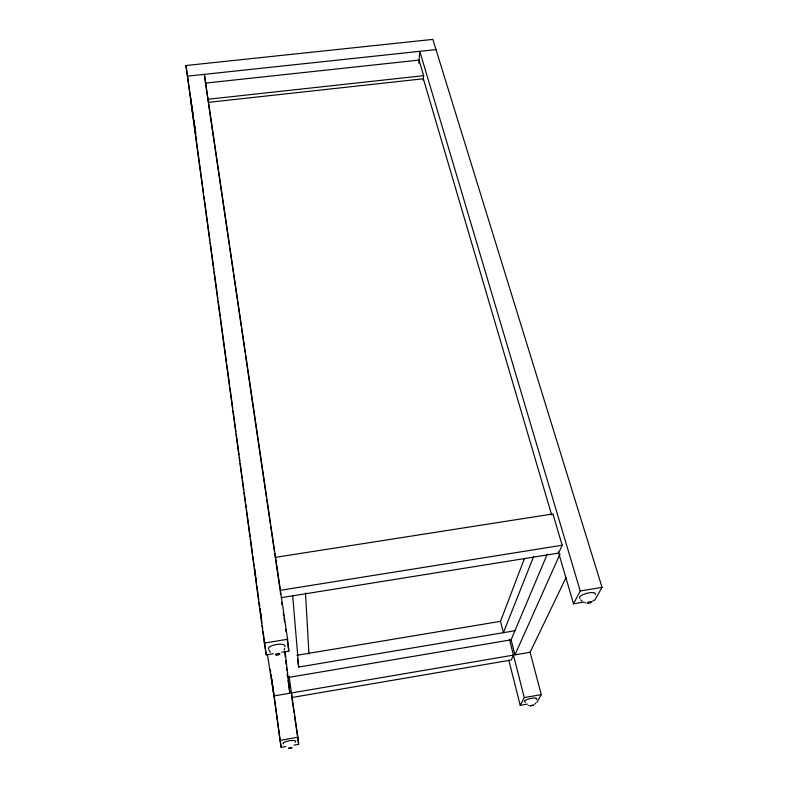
<?xml version="1.0" encoding="UTF-8"?>
<svg xmlns="http://www.w3.org/2000/svg" width="788" height="788" viewBox="0 0 788 788"><rect width="100%" height="100%" fill="white"/><g stroke="black" fill="none" stroke-linecap="round" stroke-linejoin="round"><path stroke-width="1.18" d="M418.773 63.227L419.807 51.328L580.234 590.97L573.497 603.815L584.105 602.052M423.215 80.228L423.639 75.668L419.049 60.095L205.51 83.104L208.19 101.544M284.704 648.366L284.104 650.051M533.693 556.377L503.394 632.675L500.518 621.338L524.473 558.367M566.148 577.318L530.097 652.277L514.948 654.858L511.097 639.836L547.266 554.131M280.016 589.158L275.337 557.372L552.93 513.934L562.169 545.247L558.682 553.087L280.991 597.708M514.948 654.858L560.071 553.905M527.349 704.098L520.228 705.349L524.296 697.597L509.353 639.157M536.855 702.423L541.277 694.622L529.969 651.804M594.713 600.289L602.032 587.375L432.848 39.4L185.968 65.512L264.354 643.087L266.255 654.877L273.387 653.695M535.781 703.063L534.816 704.245M593.728 600.17L592.734 601.264M285.827 746.561L281.168 747.379L280.045 740.365L297.894 737.233L289.048 676.38M524.296 697.597L541.277 694.622M293.983 745.123L298.642 744.305L297.894 737.233M285.128 651.735L289.876 693.233L273.958 695.942L267.428 654.661M297.46 658.817L298.701 667.052L514.938 630.735M511.097 639.836L287.61 677.582L287.187 673.937M281.72 652.306L288.851 651.124L287.6 639.245L204.378 74.348L205.609 83.853M296.928 655.291L500.518 621.338M264.354 643.087L287.6 639.245M580.234 590.97L602.032 587.375M562.169 545.247L280.183 590.33L280.646 594.546M207.894 99.268L423.639 75.668M208.288 102.371L423.353 78.77L551.689 514.988M187.416 76.16L435.991 49.595M585.011 602.741L585.868 602.997M528.177 705.408L528.896 705.674M581.987 601.145L580.756 599.875M270.442 652.316L269.023 650.287M558.337 551.886L573.497 603.815M508.772 660.039L520.228 705.349M259.735 606.1L259.163 602.456L259.626 606.1M260.119 608.523L260.503 610.956M260.887 613.379L261.271 615.812M254.524 568.542L254.908 570.955M255.282 573.369L255.657 575.772M256.041 578.185L256.415 580.598M208.475 103.583L229.406 245.826M229.761 248.259L233.346 272.569M233.701 275.002L237.277 299.322M237.641 301.755L241.217 326.065M241.571 328.498L245.157 352.817M245.511 355.24L266.442 497.484M266.807 499.917L270.382 524.237M270.737 526.67L274.322 550.979M274.677 553.412L275.209 557.057M281.69 602.406L282.045 604.839M283.296 613.369L283.66 615.802M284.015 618.235L284.557 621.89M285.63 629.198L285.985 631.631M287.236 640.161L288.851 651.124M185.968 65.512L191.858 106.449M192.213 108.123L192.745 112.507M193.099 114.211L193.454 117.353M193.809 119.776L194.281 123.017M194.705 125.174L195.05 128.257M195.532 131.498L195.887 133.93M191.464 104.38L193.434 117.767M193.789 120.2L194.321 123.854M194.675 126.287L195.04 128.72M196.281 137.23L196.645 139.673M291.924 698.05L294.042 712.657M294.397 715.09L298.642 744.305M287.955 679.985L289.876 693.233M271.171 674.311L271.505 676.754M271.83 679.187L273.003 687.707M273.337 690.15L281.168 747.379M270.363 669.652L270.708 672.184M271.033 674.528L280.045 740.365M190.529 97.505L203.629 193.917M203.964 196.35L209.923 240.251M210.258 242.694L213.903 269.516M214.237 271.959L217.882 298.79M218.207 301.223L220.197 315.86M220.532 318.303L226.491 362.204M226.826 364.637L229.643 385.371M229.968 387.814L232.785 408.539M233.12 410.981L235.937 431.716M236.272 434.149L239.079 454.883M239.414 457.316L239.916 460.98M240.242 463.423L242.231 478.05M242.566 480.493L243.886 490.244M244.221 492.687L245.383 501.217M245.708 503.66L246.211 507.324M246.536 509.757L250.18 536.589M250.515 539.022L252.505 553.659M252.83 556.101L254.16 565.853M254.494 568.296L256.504 583.071M256.809 585.366L258.799 600.032M259.961 608.533L261.951 623.17M262.276 625.613L262.778 629.267M263.103 631.71L266.255 654.877M284.803 653.301L285.226 656.946M285.65 660.59L286.064 664.225M286.487 667.869L286.763 670.293M292.683 595.748L298.701 667.052M305.498 592.98L308.965 654.099M579.919 598.378A8.215 2.541 -14.5 0 1 587.001 593.265A8.215 2.541 -14.5 0 1 595.285 594.497M525.576 702.108A6.343 1.546 -13 0 1 526.108 699.951A6.343 1.546 -13 0 1 534.037 698.03A6.343 1.546 -13 0 1 536.204 699.527M268.777 649.282A8.451 2.728 -9.6 0 1 276.352 644.535A8.451 2.728 -9.6 0 1 284.852 646.623M283.256 743.921A6.521 1.625 -10.1 0 1 290.014 740.671A6.521 1.625 -10.1 0 1 295.047 742.247M530.363 705.812L533.584 705.142L530.363 705.812M288.556 748.275L291.885 747.792L288.556 748.275M513.431 655.124L511.264 660.009L291.964 697.498L291.462 692.957L513.431 655.124M588.518 603.263A2.157 0.66 -14.5 0 0 591.561 601.914A2.157 0.66 -14.5 0 0 588.311 602.14A2.157 0.66 -14.5 0 0 588.518 603.263M276.706 655.074A2.216 0.699 -9.7 0 0 279.907 653.932A2.216 0.699 -9.7 0 0 276.549 653.863A2.216 0.699 -9.7 0 0 276.706 655.074"/></g></svg>
